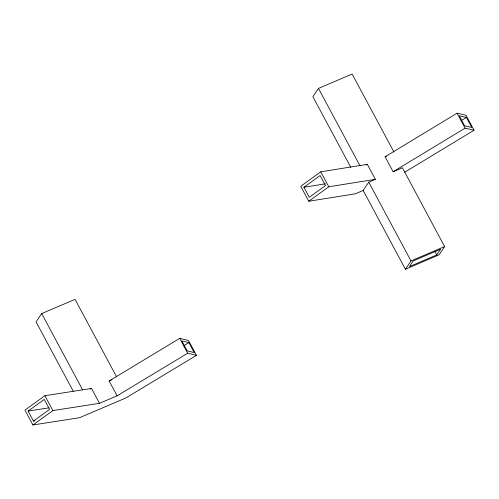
<?xml version="1.0" encoding="UTF-8"?>
<svg xmlns="http://www.w3.org/2000/svg" width="499" height="499" viewBox="0 0 499 499"><rect width="100%" height="100%" fill="white"/><g stroke="black" fill="none" stroke-linecap="round" stroke-linejoin="round"><path stroke-width="0.75" d="M393.998 152.12L352.119 74.027L318.481 88.41L312.904 96.706L350.741 167.265M363.172 190.456L368.749 182.16L375.367 179.328L367.339 164.358L320.745 171.806L300.747 186.277L308.775 201.247L355.325 193.812L363.172 190.456L405.413 269.235L439.058 254.852L444.628 246.556L402.387 167.776L393.118 171.737L385.091 156.773L457.078 113.192L466.022 115.269L474.05 130.239L404.658 172.249M405.413 269.235L410.989 260.94L444.628 246.556M436.8 254.889L440.629 249.194L413.241 260.902L409.417 266.597L436.8 254.889L434.966 251.465M116.641 376.92L75.062 299.369L41.704 313.572L36.059 321.861L73.222 391.172M303.922 187.262L320.109 175.548L325.498 185.591L309.305 197.305L303.922 187.262L325.46 183.819M308.775 201.247L328.772 186.769L375.367 179.328M117.103 395.826L99.501 403.323L91.529 388.453L44.898 395.719L24.95 410.109L32.922 424.973L79.509 417.713L125.804 398.002L196.45 355.357L188.479 340.493L179.727 338.347L109.131 380.962L117.103 395.826L187.699 353.211L196.45 355.357M28.106 411.082L44.261 399.437L49.607 409.411L33.458 421.062L28.106 411.082L48.896 407.845M32.922 424.973L52.869 410.583L99.501 403.323M461.113 120.658L466.44 117.433L471.823 127.482L464.581 125.798L459.199 115.749L466.44 117.433M393.118 171.737L465.105 128.156L474.05 130.239M183.582 345.851L188.903 342.632L194.254 352.612L187.169 350.872L181.823 340.898L188.903 342.632M366.017 164.926L367.339 164.358M385.091 156.773L386.519 156.162M90.101 389.064L91.529 388.453M109.131 380.962L112.001 379.739M33.458 421.062L34.999 420.819M457.078 113.192L465.105 128.156M318.481 88.41L359.985 165.818M368.749 182.16L410.989 260.94M320.745 171.806L328.772 186.769M179.727 338.347L187.699 353.211M41.704 313.572L82.547 389.75M44.898 395.719L52.869 410.583"/></g></svg>
